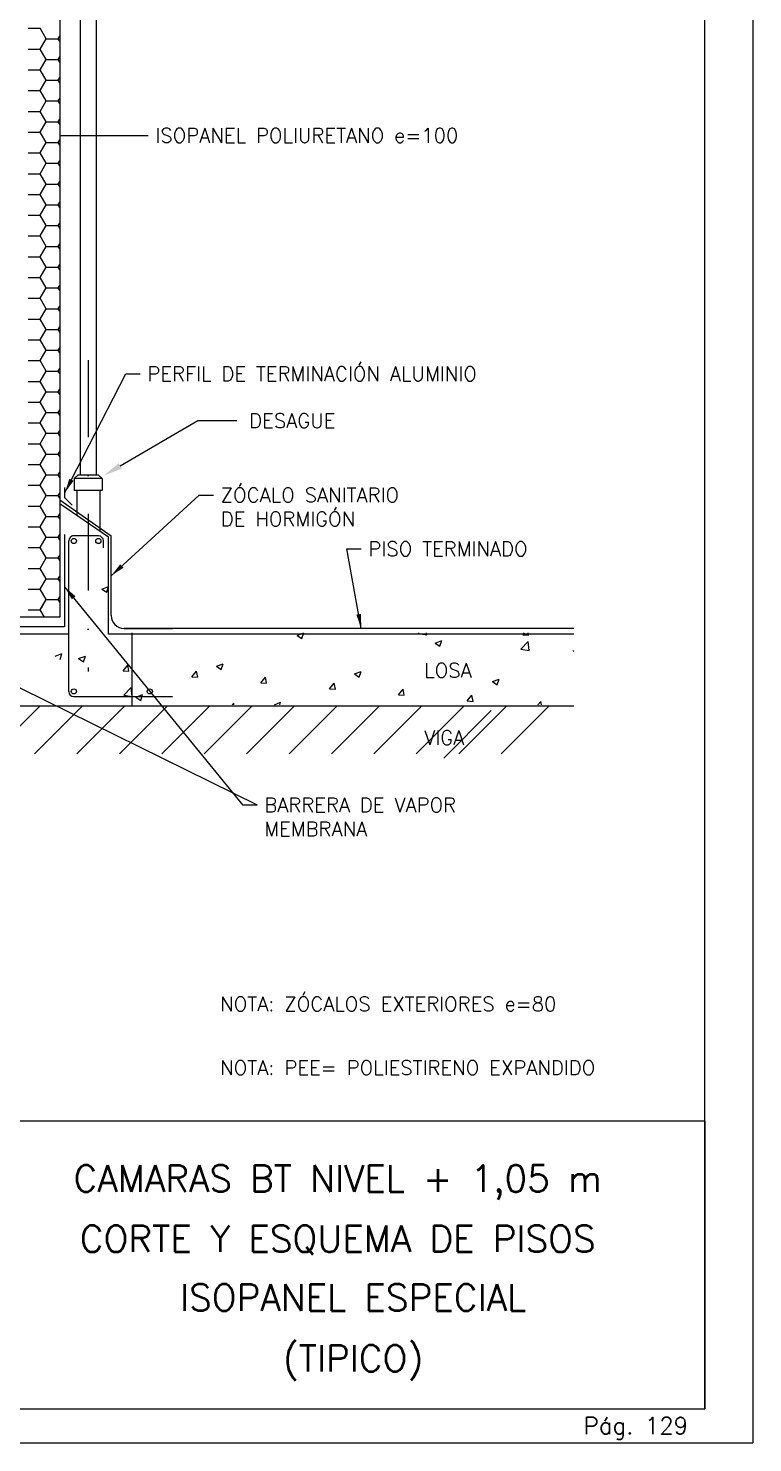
# Model space of a CAD drawing. Extents: x 2682 to 23682, y -29604 to -17724.
# Drawn here: x 17972 to 19482, y -23664 to -20715 of the extents above; entities that cross this region are included whole.
import ezdxf
from ezdxf.enums import TextEntityAlignment as Align

# ---------------------------------------------------------------- set-up
doc = ezdxf.new("R2010")
doc.units = 0
doc.header["$MEASUREMENT"] = 0
doc.linetypes.add('CEN20', pattern=[320, 160, -80, 0, -80])
for name, color, linetype in [('0.45', 23, 'CONTINUOUS'), ('0.6', 15, 'CONTINUOUS'), ('CA-OIL', 244, 'CONTINUOUS'), ('Eq_camaras', 3, 'CONTINUOUS'), ('FI', 2, 'CONTINUOUS'), ('GR', 9, 'CONTINUOUS'), ('IS', 5, 'CONTINUOUS'), ('ME', 7, 'CONTINUOUS'), ('MF', 19, 'CONTINUOUS'), ('TX', 13, 'CONTINUOUS')]:
    doc.layers.add(name, color=color, linetype=linetype)
doc.styles.add('ROMANS', font='romans')
doc.styles.get("Standard").update_dxf_attribs({"font": 'ITALIC'})
doc.dimstyles.get("Standard").update_dxf_attribs({"dimtxt": 0.18, "dimasz": 0.18, "dimexe": 0.18, "dimexo": 0.0625, "dimgap": 0.09, "dimtad": 0, "dimtih": 1, "dimtoh": 1, "dimdec": 4, "dimzin": 0, "dimdsep": 46, "dimtxsty": 'Standard', "dimcen": 0.09, "dimadec": 0, "dimazin": 0, "dimtfac": 1, "dimtdec": 4, "dimtofl": 0, "dimtmove": 0, "dimatfit": 3, "dimfxl": 1, "dimtolj": 1, "dimtzin": 0, "dimarcsym": 0})

msp = doc.modelspace()

# ---------------------------------------------------------------- linework, layer by layer
at = {"layer": '0.6'}
for p, q in [((19382.06483, -23593.22941), (19382.06483, -17853.22941)), ((15682.06483, -22993.22941), (19382.06483, -22993.22941)), ((19382.06483, -22993.22941), (19382.06483, -23593.22941)), ((15682.06483, -23593.22941), (19382.06483, -23593.22941)), ((15682.06483, -23593.22941), (19382.06483, -23593.22941))]:
    msp.add_line(p, q, dxfattribs=at)
at = {"layer": 'CA-OIL'}
for p, q in [((17972.49429, -20715.35088), (17997.49429, -20715.35088)), ((18009.99427, -20737.00151), (17997.49427, -20715.35087)), ((17997.49428, -20758.65213), (18009.99428, -20737.0015)), ((18009.99429, -20737.00151), (18034.99429, -20737.00151)), ((18038.08827, -20742.36047), (18034.99427, -20737.00151)), ((18034.99428, -20737.0015), (18038.08827, -20731.64255)), ((17972.49429, -20758.65215), (17997.49429, -20758.65215)), ((18009.99427, -20780.30278), (17997.49427, -20758.65214)), ((17997.49428, -20801.9534), (18009.99428, -20780.30277)), ((18009.99429, -20780.30278), (18034.99429, -20780.30278)), ((18038.08827, -20785.66174), (18034.99427, -20780.30278)), ((18034.99428, -20780.30277), (18038.08827, -20774.94382)), ((17972.49429, -20801.95342), (17997.49429, -20801.95342)), ((18009.99427, -20823.60405), (17997.49427, -20801.95341)), ((17972.49429, -20845.25469), (17997.49429, -20845.25469)), ((18009.99427, -20866.90532), (17997.49427, -20845.25468)), ((17997.49428, -20845.25467), (18009.99428, -20823.60404)), ((18009.99429, -20823.60405), (18034.99429, -20823.60405)), ((18038.08827, -20828.96301), (18034.99427, -20823.60405)), ((18034.99428, -20823.60404), (18038.08827, -20818.24509)), ((17997.49428, -20888.55594), (18009.99428, -20866.90531)), ((18009.99429, -20866.90532), (18034.99429, -20866.90532)), ((18038.08827, -20872.26428), (18034.99427, -20866.90532)), ((18034.99428, -20866.90531), (18038.08827, -20861.54636)), ((17972.49429, -20888.55596), (17997.49429, -20888.55596)), ((18009.99427, -20910.20659), (17997.49427, -20888.55595)), ((18034.99428, -20910.20658), (18038.08827, -20904.84763)), ((17972.49429, -20931.85723), (17997.49429, -20931.85723)), ((18009.99427, -20953.50786), (17997.49427, -20931.85722)), ((17997.49428, -20931.85721), (18009.99428, -20910.20658)), ((18009.99429, -20910.20659), (18034.99429, -20910.20659)), ((18038.08827, -20915.56555), (18034.99427, -20910.20659)), ((17997.49428, -20975.15848), (18009.99428, -20953.50785)), ((18009.99429, -20953.50786), (18034.99429, -20953.50786)), ((18038.08827, -20958.86682), (18034.99427, -20953.50786)), ((18034.99428, -20953.50785), (18038.08827, -20948.1489)), ((17972.49429, -20975.1585), (17997.49429, -20975.1585)), ((18009.99427, -20996.80913), (17997.49427, -20975.15849)), ((18034.99428, -20996.80912), (18038.08827, -20991.45017)), ((17972.49429, -21018.45977), (17997.49429, -21018.45977)), ((18009.99427, -21040.1104), (17997.49427, -21018.45976)), ((17997.49428, -21018.45975), (18009.99428, -20996.80912)), ((18009.99429, -20996.80913), (18034.99429, -20996.80913)), ((18038.08827, -21002.16809), (18034.99427, -20996.80913)), ((17997.49428, -21061.76102), (18009.99428, -21040.11039)), ((18009.99429, -21040.1104), (18034.99429, -21040.1104)), ((18038.08827, -21045.46936), (18034.99427, -21040.1104)), ((18034.99428, -21040.11039), (18038.08827, -21034.75144)), ((17972.49429, -21061.76104), (17997.49429, -21061.76104)), ((18009.99427, -21083.41167), (17997.49427, -21061.76103)), ((18034.99428, -21083.41166), (18038.08827, -21078.05271)), ((17972.49429, -21105.06231), (17997.49429, -21105.06231)), ((18009.99427, -21126.71294), (17997.49427, -21105.0623)), ((17997.49428, -21105.06229), (18009.99428, -21083.41166)), ((18009.99429, -21083.41167), (18034.99429, -21083.41167)), ((18038.08827, -21088.77063), (18034.99427, -21083.41167)), ((17997.49428, -21148.36356), (18009.99428, -21126.71293)), ((18009.99429, -21126.71294), (18034.99429, -21126.71294)), ((18038.08827, -21132.0719), (18034.99427, -21126.71294)), ((18034.99428, -21126.71293), (18038.08827, -21121.35398)), ((17972.49429, -21148.36358), (17997.49429, -21148.36358)), ((18009.99427, -21170.01421), (17997.49427, -21148.36357)), ((17997.49428, -21191.66483), (18009.99428, -21170.0142)), ((18009.99429, -21170.01421), (18034.99429, -21170.01421)), ((18038.08827, -21175.37317), (18034.99427, -21170.01421)), ((18034.99428, -21170.0142), (18038.08827, -21164.65525)), ((17972.49429, -21191.66485), (17997.49429, -21191.66485)), ((18009.99427, -21213.31548), (17997.49427, -21191.66484)), ((17997.49428, -21234.9661), (18009.99428, -21213.31547)), ((18009.99429, -21213.31548), (18034.99429, -21213.31548)), ((18038.08827, -21218.67444), (18034.99427, -21213.31548)), ((18034.99428, -21213.31547), (18038.08827, -21207.95652)), ((17972.49429, -21234.96612), (17997.49429, -21234.96612)), ((18009.99427, -21256.61675), (17997.49427, -21234.96611)), ((17997.49428, -21278.26737), (18009.99428, -21256.61674)), ((18009.99429, -21256.61675), (18034.99429, -21256.61675)), ((18038.08827, -21261.97571), (18034.99427, -21256.61675)), ((18034.99428, -21256.61674), (18038.08827, -21251.25779)), ((17972.49429, -21278.26739), (17997.49429, -21278.26739)), ((18009.99427, -21299.91802), (17997.49427, -21278.26738)), ((17997.49428, -21321.56864), (18009.99428, -21299.91801)), ((18009.99429, -21299.91802), (18034.99429, -21299.91802)), ((18038.08827, -21305.27698), (18034.99427, -21299.91802)), ((18034.99428, -21299.91801), (18038.08827, -21294.55906)), ((17972.49429, -21321.56866), (17997.49429, -21321.56866)), ((18009.99427, -21343.21929), (17997.49427, -21321.56865)), ((17997.49428, -21364.86991), (18009.99428, -21343.21928)), ((18009.99429, -21343.21929), (18034.99429, -21343.21929)), ((18038.08827, -21348.57825), (18034.99427, -21343.21929)), ((18034.99428, -21343.21928), (18038.08827, -21337.86033)), ((17972.49429, -21364.86993), (17997.49429, -21364.86993)), ((18009.99427, -21386.52056), (17997.49427, -21364.86992)), ((17997.49428, -21408.17118), (18009.99428, -21386.52055)), ((18009.99429, -21386.52056), (18034.99429, -21386.52056)), ((18038.08827, -21391.87952), (18034.99427, -21386.52056)), ((18034.99428, -21386.52055), (18038.08827, -21381.1616)), ((17972.49429, -21408.1712), (17997.49429, -21408.1712)), ((18009.99427, -21429.82183), (17997.49427, -21408.17119)), ((17997.49428, -21451.47245), (18009.99428, -21429.82182)), ((18009.99429, -21429.82183), (18034.99429, -21429.82183)), ((18038.08827, -21435.18079), (18034.99427, -21429.82183)), ((18034.99428, -21429.82182), (18038.08827, -21424.46287)), ((17972.49429, -21451.47247), (17997.49429, -21451.47247)), ((18009.99427, -21473.1231), (17997.49427, -21451.47246)), ((17972.49429, -21494.77374), (17997.49429, -21494.77374)), ((18009.99427, -21516.42437), (17997.49427, -21494.77373)), ((17997.49428, -21494.77372), (18009.99428, -21473.12309)), ((18009.99429, -21473.1231), (18034.99429, -21473.1231)), ((18038.08827, -21478.48206), (18034.99427, -21473.1231)), ((18034.99428, -21473.12309), (18038.08827, -21467.76414)), ((17997.49428, -21538.07499), (18009.99428, -21516.42436)), ((18009.99429, -21516.42437), (18034.99429, -21516.42437)), ((18038.08827, -21521.78333), (18034.99427, -21516.42437)), ((18034.99428, -21516.42436), (18038.08827, -21511.06541)), ((17972.49429, -21538.07501), (17997.49429, -21538.07501)), ((18009.99427, -21559.72564), (17997.49427, -21538.075)), ((18034.99428, -21559.72563), (18038.08827, -21554.36668)), ((17972.49429, -21581.37628), (17997.49429, -21581.37628)), ((18009.99427, -21603.02691), (17997.49427, -21581.37627)), ((17997.49428, -21581.37626), (18009.99428, -21559.72563)), ((18009.99429, -21559.72564), (18034.99429, -21559.72564)), ((18038.08827, -21565.0846), (18034.99427, -21559.72564)), ((17997.49428, -21624.67753), (18009.99428, -21603.0269)), ((18009.99429, -21603.02691), (18034.99429, -21603.02691)), ((18038.08827, -21608.38587), (18034.99427, -21603.02691)), ((18034.99428, -21603.0269), (18038.08827, -21597.66795)), ((17972.49429, -21624.67755), (17997.49429, -21624.67755)), ((18009.99427, -21646.32818), (17997.49427, -21624.67754)), ((18034.99428, -21646.32817), (18038.08827, -21640.96922)), ((17972.49429, -21667.97882), (17997.49429, -21667.97882)), ((18009.99427, -21689.62945), (17997.49427, -21667.97881)), ((17997.49428, -21667.9788), (18009.99428, -21646.32817)), ((18009.99429, -21646.32818), (18034.99429, -21646.32818)), ((18038.08827, -21651.68714), (18034.99427, -21646.32818)), ((17997.49428, -21711.28007), (18009.99428, -21689.62944)), ((18009.99429, -21689.62945), (18034.99429, -21689.62945)), ((18038.08827, -21694.98841), (18034.99427, -21689.62945)), ((18034.99428, -21689.62944), (18038.08827, -21684.27049)), ((17972.49429, -21711.28009), (17997.49429, -21711.28009)), ((18009.99427, -21732.93072), (17997.49427, -21711.28009)), ((18034.99428, -21732.93071), (18038.08827, -21727.57176)), ((17972.49429, -21754.58136), (17997.49429, -21754.58136)), ((18009.99427, -21776.23199), (17997.49427, -21754.58136)), ((17997.49428, -21754.58134), (18009.99428, -21732.93071)), ((18009.99429, -21732.93072), (18034.99429, -21732.93072)), ((18038.08827, -21738.28968), (18034.99427, -21732.93072)), ((17997.49428, -21797.88261), (18009.99428, -21776.23198)), ((18009.99429, -21776.23199), (18034.99429, -21776.23199)), ((18038.08827, -21781.59095), (18034.99427, -21776.23199)), ((18034.99428, -21776.23198), (18038.08827, -21770.87303)), ((17972.49429, -21797.88263), (17997.49429, -21797.88263)), ((18009.99427, -21819.53326), (17997.49427, -21797.88263)), ((17997.49428, -21841.18388), (18009.99428, -21819.53325)), ((18009.99429, -21819.53326), (18034.99429, -21819.53326)), ((18038.08827, -21824.89222), (18034.99427, -21819.53326)), ((18034.99428, -21819.53325), (18038.08827, -21814.1743)), ((17972.49429, -21841.1839), (17997.49429, -21841.1839)), ((18009.99427, -21862.83453), (17997.49427, -21841.1839)), ((17997.49428, -21884.48515), (18009.99428, -21862.83452)), ((18009.99429, -21862.83453), (18034.99429, -21862.83453)), ((18038.08827, -21868.19349), (18034.99427, -21862.83453)), ((18034.99428, -21862.83452), (18038.08827, -21857.47557)), ((17972.49429, -21884.48517), (17997.49429, -21884.48517)), ((18009.99427, -21906.1358), (17997.49427, -21884.48517)), ((17997.49428, -21927.78642), (18009.99428, -21906.13579)), ((18000.00761, -21923.43321), (18009.99428, -21906.13579)), ((18009.99429, -21906.1358), (18034.99429, -21906.1358)), ((18038.08827, -21911.49476), (18034.99427, -21906.1358)), ((18034.99428, -21906.13579), (18038.08827, -21900.77684)), ((17972.49429, -21927.78644), (17997.49429, -21927.78644)), ((18006.31538, -21943.06504), (17997.49427, -21927.78644))]:
    msp.add_line(p, q, dxfattribs=at)
at = {"layer": 'Eq_camaras'}
for p, q in [((18048.08827, -21770.66633), (18048.08827, -21963.06504)), ((18048.08827, -21963.06504), (16086.08769, -21963.06504))]:
    msp.add_line(p, q, dxfattribs=at)
at = {"layer": 'FI'}
for p, q in [((19482.06483, -17723.99649), (19482.06483, -23663.99649)), ((18080.84365, -19700.79046), (18080.84365, -21646.01254)), ((18113.84305, -19700.79046), (18113.84305, -21646.01254)), ((18068.34335, -21654.01254), (18076.34335, -21646.01254)), ((18126.34335, -21654.01254), (18068.34335, -21654.01254)), ((18068.34335, -21654.01254), (18068.34335, -21679.01254)), ((18076.34335, -21646.01254), (18118.34335, -21646.01254)), ((18126.34335, -21654.01254), (18118.34335, -21646.01254)), ((18126.34335, -21654.01254), (18126.34335, -21679.01254)), ((18126.34335, -21679.01254), (18068.34335, -21679.01254)), ((18073.34335, -21679.01254), (18073.34335, -21730.13529)), ((18121.34335, -21679.01254), (18121.34335, -21762.97739)), ((15282.05496, -23663.99649), (19482.06483, -23663.99649))]:
    msp.add_line(p, q, dxfattribs=at)
at = {"layer": 'FI', "linetype": 'CEN20'}
msp.add_line((18097.34335, -21407.56312), (18097.34335, -22056.45255), dxfattribs=at)
at = {"layer": 'GR'}
for p, q in [((18038.08827, -21698.43321), (18145.28827, -21773.47321)), ((18048.80827, -21693.99284), (18048.80827, -21672.55284)), ((18048.80827, -21693.99284), (18063.96864, -21709.15321)), ((18038.08827, -21706.01339), (18139.92827, -21775.69339)), ((18139.92827, -21978.43321), (18139.92827, -21775.69339)), ((18145.28827, -21939.63321), (18145.28827, -21773.47321)), ((19109.00416, -21966.43321), (18172.08827, -21966.43321)), ((18172.08827, -21966.43321), (18273.05065, -21966.43321)), ((18056.75818, -21978.43321), (16086.08769, -21978.43321)), ((19109.00416, -21978.43321), (18139.92827, -21978.43321)), ((18188.08827, -21975.43321), (18188.08827, -22128.43321)), ((18188.08827, -22128.43321), (16086.08769, -22128.43321)), ((19109.00416, -22128.43321), (18188.08827, -22128.43321))]:
    msp.add_line(p, q, dxfattribs=at)
msp.add_arc((18172.08827, -21939.63321), 26.8, 180, 270, dxfattribs=at)
at = {"layer": 'IS'}
for p, q in [((18038.08827, -19036.43321), (18038.08827, -21943.06504)), ((18038.08827, -21943.06504), (16086.08769, -21943.06504))]:
    msp.add_line(p, q, dxfattribs=at)
at = {"layer": 'ME'}
for p, q in [((18056.75818, -22097.71321), (18056.75818, -21784.19321)), ((18118.48827, -21773.47321), (18064.88827, -21773.47321)), ((18129.20827, -21798.42338), (18129.20827, -21784.19321)), ((18067.47818, -22108.43321), (18273.05065, -22108.43321))]:
    msp.add_line(p, q, dxfattribs=at)
for centre in [(18067.47818, -21784.19321), (18118.48827, -21784.19321), (18067.47818, -22097.71321), (18225.68827, -22097.71321)]:
    msp.add_circle(centre, 5.36, dxfattribs=at)
for centre, start, end in [((18067.47818, -21784.19321), 90, 180), ((18118.48827, -21784.19321), 0, 90), ((18067.47818, -22097.71321), 180, 270)]:
    msp.add_arc(centre, 10.72, start, end, dxfattribs=at)
at = {"layer": 'MF'}
for p, q in [((18126.01387, -21884.33238), (18139.92827, -21878.99114)), ((18126.01387, -21884.33238), (18135.96232, -21891.04269)), ((18135.96375, -21891.03514), (18139.92827, -21879.21975)), ((18532.82116, -21980.8737), (18542.76961, -21987.58402)), ((18532.82117, -21980.8737), (18546.82487, -21975.49818)), ((18542.77097, -21987.57678), (18546.82624, -21975.49095)), ((18785.27476, -21976.89936), (18786.68152, -21975.43321)), ((18785.27476, -21976.89936), (18803.06211, -21979.65801)), ((18803.06354, -21979.65243), (18802.5727, -21975.43321)), ((18820.24705, -21996.89125), (18834.25076, -21991.51573)), ((18820.24705, -21996.89125), (18830.1955, -22003.60156)), ((18830.19684, -22003.59455), (18834.25211, -21991.50872)), ((18998.72297, -22010.00316), (19014.30067, -21993.76785)), ((19002.9916, -21979.53042), (19006.42956, -21975.43321)), ((19002.9916, -21979.53042), (19014.94593, -21980.57629)), ((19014.94729, -21980.5694), (19013.99986, -21975.43321)), ((19016.51172, -22012.75637), (19014.30208, -21993.76241)), ((18028.68774, -22024.39239), (18042.69144, -22019.01687)), ((18038.63739, -22031.09508), (18042.69266, -22019.00925)), ((18077.3508, -22029.36238), (18091.35451, -22023.98687)), ((18087.30057, -22036.06511), (18091.35584, -22023.97928)), ((18998.72297, -22010.00316), (19016.51032, -22012.76181)), ((19107.67294, -22012.9088), (19109.00416, -22012.39779)), ((19107.67294, -22012.9088), (19109.00416, -22013.80672)), ((18077.3508, -22029.36239), (18087.29925, -22036.0727)), ((18170.02964, -22054.66629), (18179.67146, -22043.17562)), ((18170.02964, -22054.66629), (18181.98398, -22055.71216)), ((18181.98529, -22055.70461), (18179.67278, -22043.16807)), ((18313.48168, -22067.21671), (18323.1235, -22055.72605)), ((18325.43732, -22068.25515), (18323.1248, -22055.71861)), ((18364.77669, -22045.37993), (18378.7804, -22040.00441)), ((18364.77669, -22045.37993), (18374.72514, -22052.09025)), ((18374.72645, -22052.08288), (18378.78171, -22039.99705)), ((18313.48168, -22067.21671), (18325.43602, -22068.26258)), ((18456.93372, -22079.76714), (18466.57553, -22068.27647)), ((18456.93372, -22079.76714), (18468.88805, -22080.81301)), ((18468.88934, -22080.80569), (18466.57683, -22068.26915)), ((18600.38575, -22092.31757), (18610.02757, -22080.8269)), ((18612.34137, -22093.35623), (18610.02885, -22080.81969)), ((18652.20257, -22061.39748), (18662.15102, -22068.1078)), ((18652.20258, -22061.39748), (18666.20628, -22056.02196)), ((18662.15232, -22068.10065), (18666.20758, -22056.01482)), ((18939.62846, -22077.41503), (18953.63217, -22072.03951)), ((18939.62846, -22077.41503), (18949.57691, -22084.12534)), ((18949.57819, -22084.11842), (18953.63345, -22072.03259)), ((18171.44595, -22105.51547), (18187.02365, -22089.28016)), ((18171.44595, -22105.51547), (18189.2333, -22108.27412)), ((18189.23464, -22108.26813), (18187.025, -22089.27417)), ((18196.73221, -22109.88616), (18210.73592, -22104.51064)), ((18196.73221, -22109.88616), (18206.68066, -22116.59648)), ((18206.68192, -22116.58898), (18210.73718, -22104.50315)), ((18600.38575, -22092.31757), (18612.34009, -22093.36344)), ((18743.83779, -22104.86799), (18753.4796, -22093.37733)), ((18743.83779, -22104.868), (18755.79213, -22105.91386)), ((18755.79339, -22105.90677), (18753.48088, -22093.37023)), ((18887.28983, -22117.41842), (18896.93164, -22105.92775)), ((18899.24542, -22118.45731), (18896.93291, -22105.92077)), ((17897.16005, -22227.71014), (17996.43698, -22128.43321)), ((17985.5484, -22227.71014), (18084.82532, -22128.43321)), ((18073.93674, -22227.71014), (18173.21367, -22128.43321)), ((18162.32509, -22227.71014), (18261.60202, -22128.43321)), ((18250.71344, -22227.71014), (18349.99037, -22128.43321)), ((18339.10179, -22227.71014), (18438.37871, -22128.43321)), ((18397.54612, -22125.43321), (18400.47186, -22122.38396)), ((18400.82859, -22125.43321), (18400.47318, -22122.37811)), ((18427.49013, -22227.71014), (18526.76706, -22128.43321)), ((18485.38379, -22125.43321), (18498.16181, -22120.52819)), ((18496.51479, -22125.43321), (18498.16306, -22120.52092)), ((18515.87848, -22227.71014), (18615.15541, -22128.43321)), ((18604.26683, -22227.71014), (18703.54376, -22128.43321)), ((18692.65518, -22227.71014), (18791.9321, -22128.43321)), ((18781.04352, -22227.71014), (18880.32045, -22128.43321)), ((18838.12774, -22236.8595), (18937.40467, -22137.58257)), ((18869.43187, -22227.71014), (18968.7088, -22128.43321)), ((18887.28983, -22117.41842), (18899.24416, -22118.46429)), ((18957.82022, -22227.71014), (19057.09715, -22128.43321)), ((19034.54772, -22125.43321), (19040.38368, -22118.47818)), ((19041.66914, -22125.43321), (19040.38493, -22118.47131))]:
    msp.add_line(p, q, dxfattribs=at)
at = {"layer": 'TX'}
for p, q in [((18038.08827, -20938.81639), (18222.29849, -20938.81639)), ((18164.218, -21627.6223), (18325.83272, -21533.23585)), ((18325.83272, -21533.23585), (18407.29693, -21533.23585))]:
    msp.add_line(p, q, dxfattribs=at)
msp.add_solid([(18167.5801, -21633.3791), (18160.85591, -21621.86549), (18129.6772, -21647.79487)], dxfattribs=at)

# ---------------------------------------------------------------- texts
at = {"layer": '0.45', "style": 'ROMANS'}
for s, p in [('CAMARAS BT NIVEL + 1,05 m', (18617.2312, -23121.53812)), ('CORTE Y ESQUEMA DE PISOS', (18617.2312, -23241.41999)), ('ISOPANEL ESPECIAL', (18649.37585, -23361.30186)), ('(TIPICO)', (18649.37585, -23492.08201))]:
    msp.add_text(s, height=55, dxfattribs=at).set_placement(p, align=Align.MIDDLE)
at = {"layer": 'FI', "style": 'ROMANS'}
msp.add_text('Pág. 129', height=35, dxfattribs=at).set_placement((19129.97429, -23645.88885))
at = {"layer": 'TX', "style": 'ROMANS'}
for s, p in [('ISOPANEL POLIURETANO e=100', (18237.29849, -20938.81639)), ('DESAGUE', (18432.7103, -21533.23585)), ('LOSA', (18797.43342, -22053.73671)), ('VIGA', (18797.43342, -22194.25429)), ('NOTA: ZÓCALOS EXTERIORES e=80', (18372.3333, -22749.26938)), ('NOTA: PEE= POLIESTIRENO EXPANDIDO', (18372.3333, -22882.39146))]:
    msp.add_text(s, height=30, dxfattribs=at).set_placement(p, align=Align.MIDDLE_LEFT)
at = {"layer": 'TX', "char_height": 30, "attachment_point": 1, "style": 'ROMANS'}
for s, insert in [('\\A1;PERFIL DE TERMINACIÓN ALUMINIO', (18220.61441, -21420.67894)), ('ZÓCALO SANITARIO \\PDE HORMIGÓN', (18373.56446, -21673.32684)), ('\\A1;PISO TERMINADO', (18681.35302, -21785.55634)), ('BARRERA DE VAPOR\\PMEMBRANA', (18464.13198, -22319.33624))]:
    msp.add_mtext(s, dxfattribs=dict(at, insert=insert))

# ---------------------------------------------------------------- leaders
at = {"layer": 'TX', "annotation_type": 0, "has_hookline": 1, "hookline_direction": 0}
for points, text_width in [([(18048.80827, -21683.27284), (18175.61441, -21435.67894), (18205.61441, -21435.67894)], 772.85714), ([(18145.28827, -21856.55321), (18328.56446, -21688.32684), (18358.56446, -21688.32684)], 410), ([(18666.35302, -21966.43321), (18636.35302, -21800.55634), (18666.35302, -21800.55634)], 365.71429), ([(18048.08827, -21879.43321), (18419.13198, -22334.33624), (18449.13198, -22334.33624)], 448.57143)]:
    msp.add_leader(points, dimstyle='Standard', override={"dimtxt": 30, "dimasz": 30, "dimgap": 15, "dimtad": 0, "dimtih": 0, "dimdec": 0, "dimtxsty": 'ROMANS', "dimtdec": 0, "dimtix": 1, "dimtmove": 2}, dxfattribs=dict(at, text_width=text_width))
at = {"layer": 'TX'}
msp.add_leader([(17656.71622, -21943.21954), (18449.13198, -22334.33624)], dimstyle='Standard', override={"dimtxt": 30, "dimasz": 30, "dimgap": 15, "dimtad": 0, "dimtih": 0, "dimdec": 0, "dimtxsty": 'ROMANS', "dimtdec": 0, "dimtix": 1, "dimtmove": 2}, dxfattribs=at)

doc.saveas('drawing.dxf')
